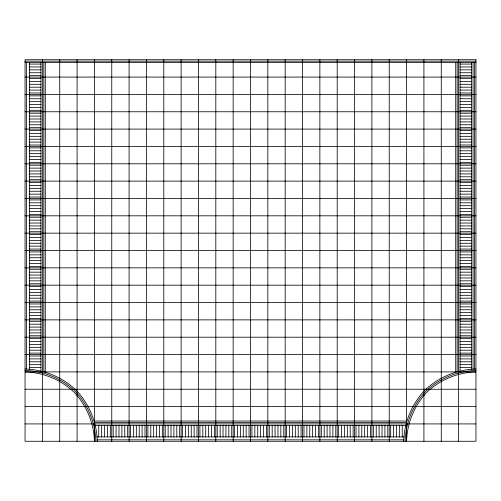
<?xml version="1.0" encoding="UTF-8"?>
<svg xmlns="http://www.w3.org/2000/svg" width="501" height="501" viewBox="0 0 501 501"><rect width="100%" height="100%" fill="white"/><g stroke="black" fill="none" stroke-linecap="round" stroke-linejoin="round"><path stroke-width="0.75" d="M403.693 441.268C404.244 422.199 411.766 404.038 424.854 390.173C438.726 377.078 456.887 369.556 475.95 369.005M405.134 441.268C405.678 422.581 413.049 404.783 425.875 391.193C439.471 378.361 457.269 370.99 475.95 370.452M25.05 61.178L475.95 61.178M25.05 62.625L475.95 62.625M29.384 64.072L40.944 64.072M460.056 64.072L471.616 64.072M29.384 66.959L40.944 66.959M460.056 66.959L471.616 66.959M29.384 69.852L40.944 69.852M460.056 69.852L471.616 69.852M29.384 72.739L40.944 72.739M460.056 72.739L471.616 72.739M29.384 75.632L40.944 75.632M460.056 75.632L471.616 75.632M25.05 77.079L475.95 77.079M29.384 78.519L40.944 78.519M460.056 78.519L471.616 78.519M29.384 81.412L40.944 81.412M460.056 81.412L471.616 81.412M29.384 84.306L40.944 84.306M460.056 84.306L471.616 84.306M29.384 87.193L40.944 87.193M460.056 87.193L471.616 87.193M29.384 90.086L40.944 90.086M460.056 90.086L471.616 90.086M29.384 92.973L40.944 92.973M460.056 92.973L471.616 92.973M25.05 94.42L475.95 94.42M29.384 95.866L40.944 95.866M460.056 95.866L471.616 95.866M29.384 98.753L40.944 98.753M460.056 98.753L471.616 98.753M29.384 101.647L40.944 101.647M460.056 101.647L471.616 101.647M29.384 104.534L40.944 104.534M460.056 104.534L471.616 104.534M29.384 107.427L40.944 107.427M460.056 107.427L471.616 107.427M29.384 110.314L40.944 110.314M460.056 110.314L471.616 110.314M25.05 111.761L475.95 111.761M29.384 113.207L40.944 113.207M460.056 113.207L471.616 113.207M29.384 116.094L40.944 116.094M460.056 116.094L471.616 116.094M29.384 118.987L40.944 118.987M460.056 118.987L471.616 118.987M29.384 121.881L40.944 121.881M460.056 121.881L471.616 121.881M29.384 124.768L40.944 124.768M460.056 124.768L471.616 124.768M29.384 127.661L40.944 127.661M460.056 127.661L471.616 127.661M25.05 129.101L475.95 129.101M29.384 130.548L40.944 130.548M460.056 130.548L471.616 130.548M29.384 133.441L40.944 133.441M460.056 133.441L471.616 133.441M29.384 136.328L40.944 136.328M460.056 136.328L471.616 136.328M29.384 139.222L40.944 139.222M460.056 139.222L471.616 139.222M29.384 142.109L40.944 142.109M460.056 142.109L471.616 142.109M29.384 145.002L40.944 145.002M460.056 145.002L471.616 145.002M25.05 146.449L475.95 146.449M29.384 147.889L40.944 147.889M460.056 147.889L471.616 147.889M29.384 150.782L40.944 150.782M460.056 150.782L471.616 150.782M29.384 153.669L40.944 153.669M460.056 153.669L471.616 153.669M29.384 156.562L40.944 156.562M460.056 156.562L471.616 156.562M29.384 159.456L40.944 159.456M460.056 159.456L471.616 159.456M29.384 162.343L40.944 162.343M460.056 162.343L471.616 162.343M25.05 163.789L475.95 163.789M29.384 165.236L40.944 165.236M460.056 165.236L471.616 165.236M29.384 168.123L40.944 168.123M460.056 168.123L471.616 168.123M29.384 171.016L40.944 171.016M460.056 171.016L471.616 171.016M29.384 173.903L40.944 173.903M460.056 173.903L471.616 173.903M29.384 176.797L40.944 176.797M460.056 176.797L471.616 176.797M29.384 179.684L40.944 179.684M460.056 179.684L471.616 179.684M25.05 181.13L475.95 181.13M29.384 182.577L40.944 182.577M460.056 182.577L471.616 182.577M29.384 185.464L40.944 185.464M460.056 185.464L471.616 185.464M29.384 188.357L40.944 188.357M460.056 188.357L471.616 188.357M29.384 191.244L40.944 191.244M460.056 191.244L471.616 191.244M29.384 194.137L40.944 194.137M460.056 194.137L471.616 194.137M29.384 197.031L40.944 197.031M460.056 197.031L471.616 197.031M25.05 198.471L475.95 198.471M29.384 199.918L40.944 199.918M460.056 199.918L471.616 199.918M29.384 202.811L40.944 202.811M460.056 202.811L471.616 202.811M29.384 205.698L40.944 205.698M460.056 205.698L471.616 205.698M29.384 208.591L40.944 208.591M460.056 208.591L471.616 208.591M29.384 211.478L40.944 211.478M460.056 211.478L471.616 211.478M29.384 214.372L40.944 214.372M460.056 214.372L471.616 214.372M25.05 215.818L475.95 215.818M29.384 217.259L40.944 217.259M460.056 217.259L471.616 217.259M29.384 220.152L40.944 220.152M460.056 220.152L471.616 220.152M29.384 223.039L40.944 223.039M460.056 223.039L471.616 223.039M29.384 225.932L40.944 225.932M460.056 225.932L471.616 225.932M29.384 228.819L40.944 228.819M460.056 228.819L471.616 228.819M29.384 231.712L40.944 231.712M460.056 231.712L471.616 231.712M25.05 233.159L475.95 233.159M29.384 234.606L40.944 234.606M460.056 234.606L471.616 234.606M29.384 237.493L40.944 237.493M460.056 237.493L471.616 237.493M29.384 240.386L40.944 240.386M460.056 240.386L471.616 240.386M29.384 243.273L40.944 243.273M460.056 243.273L471.616 243.273M29.384 246.166L40.944 246.166M460.056 246.166L471.616 246.166M29.384 249.053L40.944 249.053M460.056 249.053L471.616 249.053M25.05 250.5L475.95 250.5M29.384 251.947L40.944 251.947M460.056 251.947L471.616 251.947M29.384 254.834L40.944 254.834M460.056 254.834L471.616 254.834M29.384 257.727L40.944 257.727M460.056 257.727L471.616 257.727M29.384 260.614L40.944 260.614M460.056 260.614L471.616 260.614M29.384 263.507L40.944 263.507M460.056 263.507L471.616 263.507M29.384 266.394L40.944 266.394M460.056 266.394L471.616 266.394M25.05 267.841L475.95 267.841M29.384 269.287L40.944 269.287M460.056 269.287L471.616 269.287M29.384 272.181L40.944 272.181M460.056 272.181L471.616 272.181M29.384 275.068L40.944 275.068M460.056 275.068L471.616 275.068M29.384 277.961L40.944 277.961M460.056 277.961L471.616 277.961M29.384 280.848L40.944 280.848M460.056 280.848L471.616 280.848M29.384 283.741L40.944 283.741M460.056 283.741L471.616 283.741M25.05 285.182L475.95 285.182M29.384 286.628L40.944 286.628M460.056 286.628L471.616 286.628M29.384 289.522L40.944 289.522M460.056 289.522L471.616 289.522M29.384 292.409L40.944 292.409M460.056 292.409L471.616 292.409M29.384 295.302L40.944 295.302M460.056 295.302L471.616 295.302M29.384 298.189L40.944 298.189M460.056 298.189L471.616 298.189M29.384 301.082L40.944 301.082M460.056 301.082L471.616 301.082M25.05 302.529L475.95 302.529M29.384 303.969L40.944 303.969M460.056 303.969L471.616 303.969M29.384 306.863L40.944 306.863M460.056 306.863L471.616 306.863M29.384 309.756L40.944 309.756M460.056 309.756L471.616 309.756M29.384 312.643L40.944 312.643M460.056 312.643L471.616 312.643M29.384 315.536L40.944 315.536M460.056 315.536L471.616 315.536M29.384 318.423L40.944 318.423M460.056 318.423L471.616 318.423M25.05 319.87L475.95 319.87M29.384 321.316L40.944 321.316M460.056 321.316L471.616 321.316M29.384 324.203L40.944 324.203M460.056 324.203L471.616 324.203M29.384 327.097L40.944 327.097M460.056 327.097L471.616 327.097M29.384 329.984L40.944 329.984M460.056 329.984L471.616 329.984M29.384 332.877L40.944 332.877M460.056 332.877L471.616 332.877M29.384 335.764L40.944 335.764M460.056 335.764L471.616 335.764M25.05 337.211L475.95 337.211M29.384 338.657L40.944 338.657M460.056 338.657L471.616 338.657M29.384 341.544L40.944 341.544M460.056 341.544L471.616 341.544M29.384 344.438L40.944 344.438M460.056 344.438L471.616 344.438M29.384 347.331L40.944 347.331M460.056 347.331L471.616 347.331M29.384 350.218L40.944 350.218M460.056 350.218L471.616 350.218M29.384 353.111L40.944 353.111M460.056 353.111L471.616 353.111M25.05 354.551L475.95 354.551M29.384 355.998L40.944 355.998M460.056 355.998L471.616 355.998M29.384 358.891L40.944 358.891M460.056 358.891L471.616 358.891M29.384 361.778L40.944 361.778M460.056 361.778L471.616 361.778M29.384 364.672L40.944 364.672M460.056 364.672L471.616 364.672M29.384 367.559L40.944 367.559M460.056 367.559L471.616 367.559M25.05 389.239L475.95 389.239M25.05 406.58L475.95 406.58M94.213 421.034L406.787 421.034M94.814 422.481L406.186 422.481M25.05 423.921L475.95 423.921M95.215 425.368L405.785 425.368M96.737 436.928L404.263 436.928M97.119 439.822L403.881 439.822M25.05 369.005C44.113 369.556 62.274 377.078 76.146 390.173C89.234 404.038 96.756 422.199 97.307 441.268M25.05 370.452C43.731 370.99 61.529 378.361 75.125 391.193C87.951 404.783 95.322 422.581 95.866 441.268M474.503 62.625L474.503 369.193M473.057 62.625L473.057 369.387M471.616 62.625L471.616 369.575M460.056 62.625L460.056 371.097M458.609 59.732L458.609 441.268M457.162 62.625L457.162 371.504M455.716 62.625L455.716 372.099M441.268 59.732L441.268 441.268M423.921 59.732L423.921 441.268M406.58 59.732L406.58 441.268C407.113 422.963 414.333 405.528 426.896 392.214C440.216 379.645 457.651 372.425 475.95 371.899L25.05 371.899C43.349 372.425 60.784 379.645 74.104 392.214C86.667 405.528 93.887 422.963 94.42 441.268L94.42 59.732M402.247 425.368L402.247 436.928M399.353 425.368L399.353 436.928M396.466 425.368L396.466 436.928M393.573 425.368L393.573 436.928M390.686 425.368L390.686 436.928M389.239 59.732L389.239 441.268M387.793 425.368L387.793 436.928M384.906 425.368L384.906 436.928M382.012 425.368L382.012 436.928M379.119 425.368L379.119 436.928M376.232 425.368L376.232 436.928M373.339 425.368L373.339 436.928M371.899 59.732L371.899 441.268M370.452 425.368L370.452 436.928M367.559 425.368L367.559 436.928M364.672 425.368L364.672 436.928M361.778 425.368L361.778 436.928M358.891 425.368L358.891 436.928M355.998 425.368L355.998 436.928M354.551 59.732L354.551 441.268M353.111 425.368L353.111 436.928M350.218 425.368L350.218 436.928M347.331 425.368L347.331 436.928M344.438 425.368L344.438 436.928M341.544 425.368L341.544 436.928M338.657 425.368L338.657 436.928M337.211 59.732L337.211 441.268M335.764 425.368L335.764 436.928M332.877 425.368L332.877 436.928M329.984 425.368L329.984 436.928M327.097 425.368L327.097 436.928M324.203 425.368L324.203 436.928M321.316 425.368L321.316 436.928M319.87 59.732L319.87 441.268M318.423 425.368L318.423 436.928M315.536 425.368L315.536 436.928M312.643 425.368L312.643 436.928M309.756 425.368L309.756 436.928M306.863 425.368L306.863 436.928M303.969 425.368L303.969 436.928M302.529 59.732L302.529 441.268M301.082 425.368L301.082 436.928M298.189 425.368L298.189 436.928M295.302 425.368L295.302 436.928M292.409 425.368L292.409 436.928M289.522 425.368L289.522 436.928M286.628 425.368L286.628 436.928M285.182 59.732L285.182 441.268M283.741 425.368L283.741 436.928M280.848 425.368L280.848 436.928M277.961 425.368L277.961 436.928M275.068 425.368L275.068 436.928M272.181 425.368L272.181 436.928M269.287 425.368L269.287 436.928M267.841 59.732L267.841 441.268M266.394 425.368L266.394 436.928M263.507 425.368L263.507 436.928M260.614 425.368L260.614 436.928M257.727 425.368L257.727 436.928M254.834 425.368L254.834 436.928M251.947 425.368L251.947 436.928M250.5 59.732L250.5 441.268M249.053 425.368L249.053 436.928M246.166 425.368L246.166 436.928M243.273 425.368L243.273 436.928M240.386 425.368L240.386 436.928M237.493 425.368L237.493 436.928M234.606 425.368L234.606 436.928M233.159 59.732L233.159 441.268M231.712 425.368L231.712 436.928M228.819 425.368L228.819 436.928M225.932 425.368L225.932 436.928M223.039 425.368L223.039 436.928M220.152 425.368L220.152 436.928M217.259 425.368L217.259 436.928M215.818 59.732L215.818 441.268M214.372 425.368L214.372 436.928M211.478 425.368L211.478 436.928M208.591 425.368L208.591 436.928M205.698 425.368L205.698 436.928M202.811 425.368L202.811 436.928M199.918 425.368L199.918 436.928M198.471 59.732L198.471 441.268M197.031 425.368L197.031 436.928M194.137 425.368L194.137 436.928M191.244 425.368L191.244 436.928M188.357 425.368L188.357 436.928M185.464 425.368L185.464 436.928M182.577 425.368L182.577 436.928M181.13 59.732L181.13 441.268M179.684 425.368L179.684 436.928M176.797 425.368L176.797 436.928M173.903 425.368L173.903 436.928M171.016 425.368L171.016 436.928M168.123 425.368L168.123 436.928M165.236 425.368L165.236 436.928M163.789 59.732L163.789 441.268M162.343 425.368L162.343 436.928M159.456 425.368L159.456 436.928M156.562 425.368L156.562 436.928M153.669 425.368L153.669 436.928M150.782 425.368L150.782 436.928M147.889 425.368L147.889 436.928M146.449 59.732L146.449 441.268M145.002 425.368L145.002 436.928M142.109 425.368L142.109 436.928M139.222 425.368L139.222 436.928M136.328 425.368L136.328 436.928M133.441 425.368L133.441 436.928M130.548 425.368L130.548 436.928M129.101 59.732L129.101 441.268M127.661 425.368L127.661 436.928M124.768 425.368L124.768 436.928M121.881 425.368L121.881 436.928M118.987 425.368L118.987 436.928M116.094 425.368L116.094 436.928M113.207 425.368L113.207 436.928M111.761 59.732L111.761 441.268M110.314 425.368L110.314 436.928M107.427 425.368L107.427 436.928M104.534 425.368L104.534 436.928M101.647 425.368L101.647 436.928M98.753 425.368L98.753 436.928M77.079 59.732L77.079 441.268M59.732 59.732L59.732 441.268M45.284 62.625L45.284 372.099M43.837 62.625L43.837 371.504M42.391 59.732L42.391 441.268M40.944 62.625L40.944 371.097M29.384 62.625L29.384 369.575M26.497 62.625L26.497 369.193M475.95 59.732L25.05 59.732L25.05 441.268L475.95 441.268L475.95 59.732"/></g></svg>
